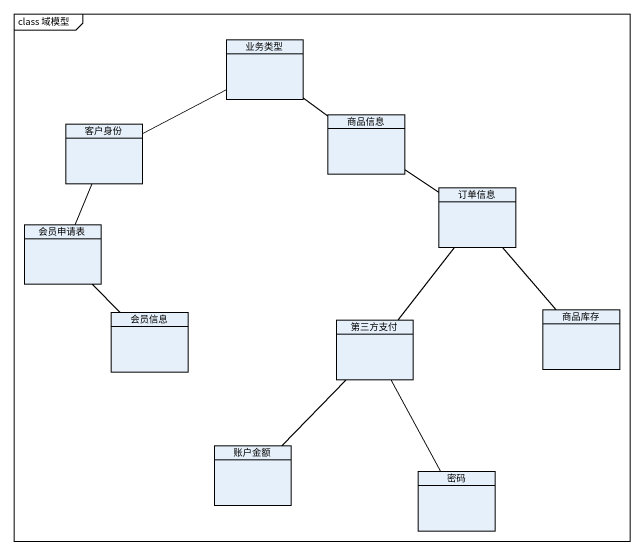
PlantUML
@startuml
mainframe class 域模型
hide circle
hide empty members
class 业务类型
class 客户身份
class 商品信息
class 订单信息
class 会员申请表
class 会员信息
class 第三方支付
class 商品库存
class 账户金额
class 密码
业务类型 -left- 客户身份
业务类型 -- 商品信息
客户身份 -- 会员申请表
商品信息 -- 订单信息
订单信息 -- 第三方支付
订单信息 -- 商品库存
会员申请表 -- 会员信息
第三方支付 -- 账户金额
第三方支付 -- 密码
@enduml
